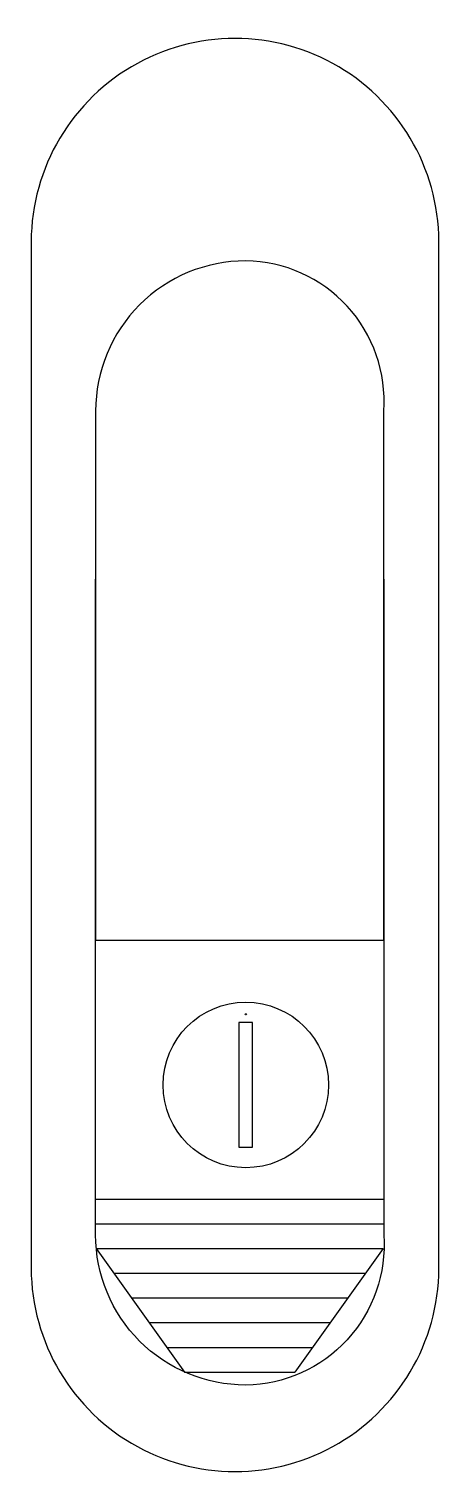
# Model space of a CAD drawing. Header units: millimetres. Extents: x 0 to 33, y -1 to 117.
import ezdxf

# ---------------------------------------------------------------- set-up
doc = ezdxf.new("R2010")
doc.units = ezdxf.units.MM
for name, color, linetype in [('CONDUCTOR', 7, 'Continuous'), ('DIM', 96, 'Continuous'), ('DIM1', 11, 'Continuous'), ('THIET BI DIEN', 5, 'Continuous')]:
    doc.layers.add(name, color=color, linetype=linetype)

# ---------------------------------------------------------------- blocks, each defined once
blk = doc.blocks.new('TV-KB5')
at = {"layer": 'CONDUCTOR', "color": 8, "ltscale": 100}
for p, q in [((5.21, -35.95), (28.54, -35.95)), ((5.21, -37.95), (28.54, -37.95)), ((5.26, -39.95), (28.49, -39.95)), ((6.69, -41.95), (27.06, -41.95)), ((8.12, -43.95), (25.62, -43.95)), ((9.55, -45.95), (24.19, -45.95)), ((10.99, -47.95), (22.76, -47.95)), ((12.42, -49.95), (21.33, -49.95)), ((12.42, -49.95), (21.33, -49.95))]:
    blk.add_line(p, q, dxfattribs=at)
for points in [[(5.26, -39.95), (12.42, -49.95)], [(28.49, -39.95), (21.33, -49.95)]]:
    blk.add_lwpolyline(points, dxfattribs=at)
at = {"layer": 'DIM', "color": 7}
blk.add_line((5.21, -15), (28.54, -15), dxfattribs=at)
for points in [[(28.54, -15), (28.54, 27.84, 0.431579), (17.38, 40), (17.37, 40, 0.414214), (5.21, 27.84), (5.21, -15)], [(28.54, 14.22), (28.54, -38.84, -0.431579), (17.38, -51), (17.37, -51, -0.414214), (5.21, -38.84), (5.21, 14.22)]]:
    blk.add_lwpolyline(points, format="xyb", dxfattribs=at)
blk.add_lwpolyline([(16.82, -31.75), (17.92, -31.75), (17.92, -21.66), (16.82, -21.66)], close=True, dxfattribs=at)
blk.add_circle((17.37, -26.71), 6.7, dxfattribs=at)
at = {"layer": 'DIM1', "ltscale": 15}
blk.add_circle((17.37, -20.99), 0.0477, dxfattribs=at)
at = {"layer": 'THIET BI DIEN', "ltscale": 15}
for points in [[(0, 41), (0, -41)], [(33, -41), (33, 41)]]:
    blk.add_lwpolyline(points, dxfattribs=at)
for centre, start, end in [((16.5, 41.49), 358.2898, 181.7102), ((16.5, -41.49), 178.2898, 1.7102)]:
    blk.add_arc(centre, 16.51, start, end, dxfattribs=at)

msp = doc.modelspace()

# ---------------------------------------------------------------- block references
msp.add_blockref('TV-KB5', (0.01, 58))

doc.saveas('drawing.dxf')
